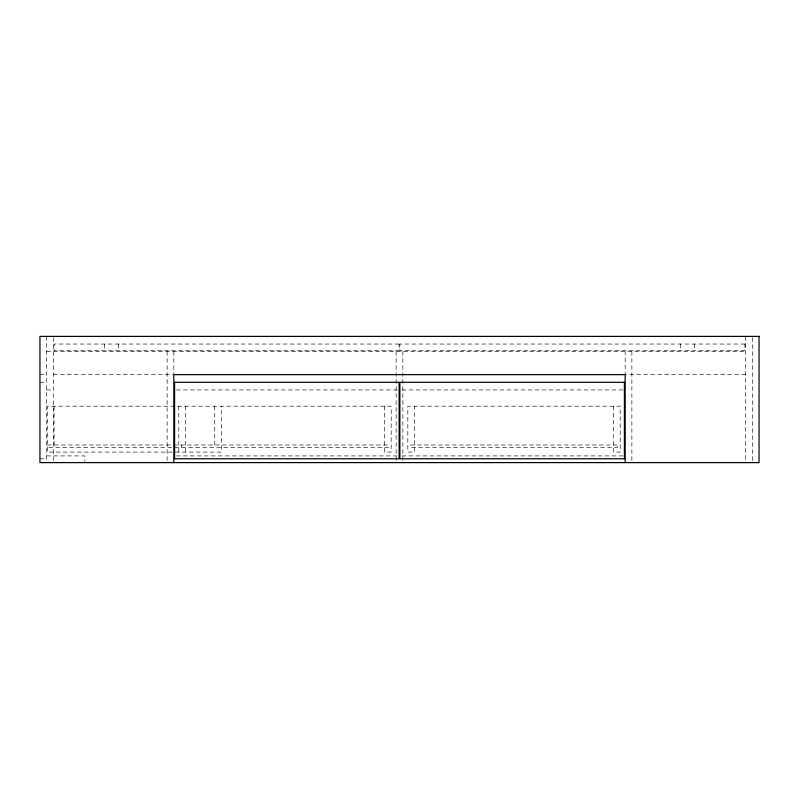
<?xml version="1.0" encoding="UTF-8"?>
<svg xmlns="http://www.w3.org/2000/svg" width="799" height="799" viewBox="0 0 799 799"><rect width="100%" height="100%" fill="white"/><g stroke="black" fill="none" stroke-linecap="round" stroke-linejoin="round"><path stroke-width="0.6" stroke-dasharray="4 3" d="M46.642 351.5L745.667 351.5M53.333 374.441L173.093 374.441M745.667 374.441L625.178 374.441L625.178 351.5M39.95 374.641L46.642 374.641M39.95 382.292L46.642 382.292M46.642 389.942L53.333 389.942M176.319 389.942L397.003 389.942M401.997 389.942L625.178 389.942M47.411 445.013L388.314 445.013L388.314 447.5L47.411 447.5M46.642 455.919L84.894 455.919L84.894 461.492M176.319 455.919L397.003 455.919M401.997 455.919L625.178 455.919M39.95 458.786L46.642 458.786M752.358 337.627L752.358 461.373M745.667 336.389L745.667 461.383M694.411 344.039L694.411 350.731M680.638 344.039L680.638 350.731M631.869 351.5L631.869 461.383M613.512 406.192L613.512 452.094L620.204 452.094L620.204 406.192L407.82 406.192L407.82 452.094L414.511 452.094L414.511 406.192M402.846 351.5L402.846 462.611M396.154 351.5L396.154 461.492M384.489 406.192L384.489 452.094L391.18 452.094L391.18 406.192L47.411 406.192L47.411 452.094L221.443 452.094L221.443 406.192M214.751 406.192L214.751 445.013M185.488 406.192L185.488 452.094M181.663 445.013L181.663 447.5M178.796 406.192L178.796 452.094M173.822 351.5L173.822 374.441M167.131 351.5L167.131 461.383M118.362 344.039L118.362 350.731M104.589 344.039L104.589 350.731M54.102 406.192L54.102 445.013M53.333 337.627L53.333 462.611M46.642 336.389L46.642 461.492M399.12 344.039L54.102 344.039L54.102 350.731L399.12 350.731L399.12 344.039M744.898 344.039L399.88 344.039L399.88 350.731L744.898 350.731L744.898 344.039M617.337 445.013L410.686 445.013L410.686 447.5L617.337 447.5L617.337 445.013"/><path stroke-width="1.2" d="M625.178 462.611L625.178 374.641L173.822 374.641L173.822 462.611M759.05 336.389L39.95 336.389L39.95 462.611L759.05 462.611L759.05 336.389M399.12 382.292L174.591 382.292L174.591 458.786L399.12 458.786L399.12 382.292M624.409 382.292L399.88 382.292L399.88 458.786L624.409 458.786L624.409 382.292"/></g></svg>
